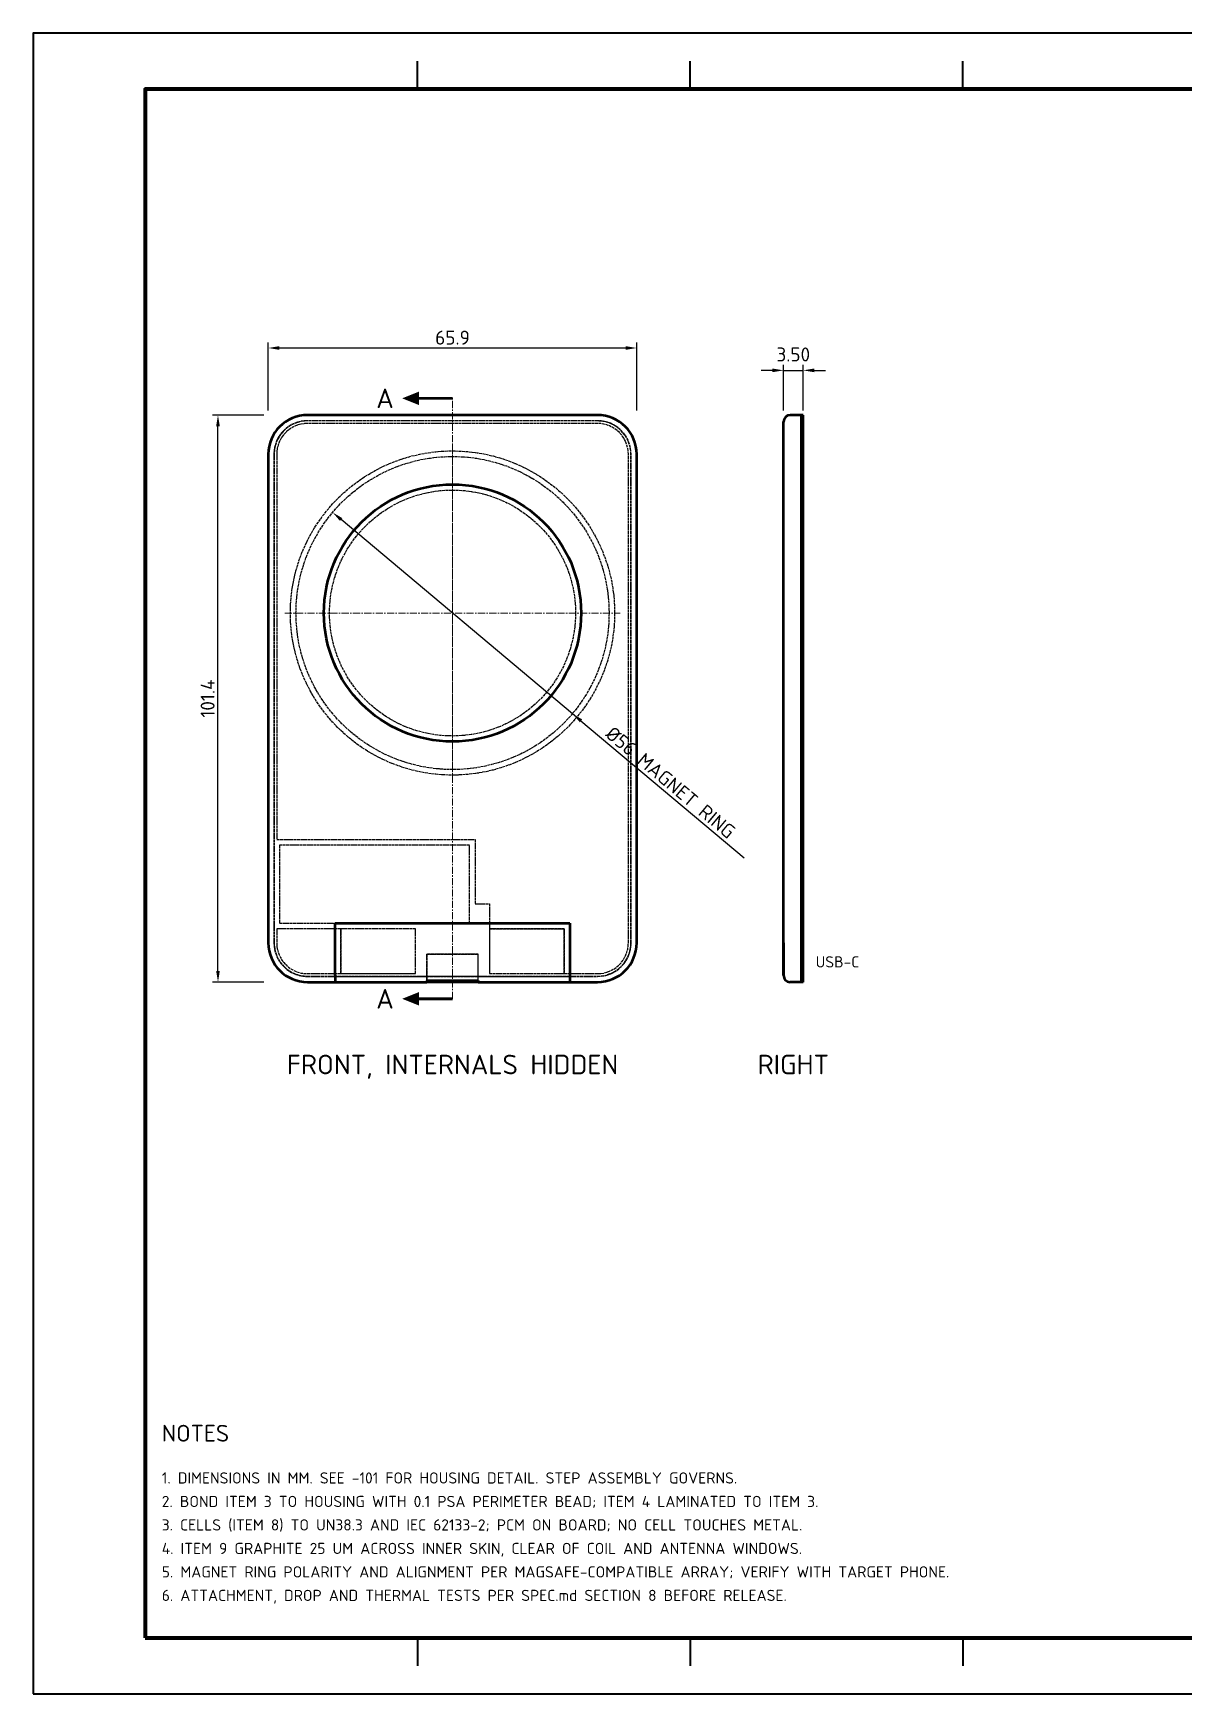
# Model space of a CAD drawing. Header units: millimetres. Extents: x 0 to 420, y 0 to 297.
# Drawn here: x 0 to 205.8, y 0 to 297 of the extents above; entities that cross this region are included whole.
import ezdxf
from ezdxf.enums import TextEntityAlignment as Align

# ---------------------------------------------------------------- set-up
doc = ezdxf.new("R2010")
doc.units = ezdxf.units.MM
doc.header["$LTSCALE"] = 0.4
doc.linetypes.add('CENTER', pattern=[5.08, 3.175, -0.635, 0.635, -0.635])
doc.linetypes.add('DASHED', pattern=[1.524, 1.27, -0.254])
for name, color, linetype, lineweight in [('BORDER', 7, 'CONTINUOUS', 70), ('CENTER', 1, 'CENTER', 18), ('DIM', 4, 'CONTINUOUS', 18), ('HIDDEN', 8, 'DASHED', 25), ('OUTLINE', 7, 'CONTINUOUS', 50), ('SECTION', 7, 'CONTINUOUS', 50), ('TEXT', 7, 'CONTINUOUS', 25), ('TITLE', 7, 'CONTINUOUS', 35)]:
    doc.layers.add(name, color=color, linetype=linetype, lineweight=lineweight)
doc.styles.add('KHENSU', font='isocpeur.ttf')
doc.dimstyles.new('KHENSU', dxfattribs={"dimtxt": 2.5, "dimasz": 2, "dimexe": 1, "dimexo": 0.8, "dimgap": 0.6, "dimtad": 1, "dimdsep": 46, "dimtxsty": 'KHENSU', "dimcen": -1.5, "dimclrd": 4, "dimclre": 4, "dimclrt": 7, "dimazin": 3, "dimtfac": 1, "dimtmove": 2, "dimatfit": 3})

msp = doc.modelspace()

# ---------------------------------------------------------------- linework, layer by layer
at = {"layer": 'BORDER'}
msp.add_lwpolyline([(20, 10), (410, 10), (410, 287), (20, 287)], close=True, dxfattribs=at)
at = {"layer": 'CENTER'}
for p, q in [((75, 124.3), (75, 231.7)), ((75, 163.3), (75, 223.3)), ((45, 193.3), (105, 193.3))]:
    msp.add_line(p, q, dxfattribs=at)
at = {"layer": 'HIDDEN'}
for p, q in [((100.95, 228.7), (49.05, 228.7)), ((100.95, 228.7), (49.05, 228.7)), ((100.95, 228.7), (49.05, 228.7)), ((100.95, 227.7), (49.05, 227.7)), ((100.95, 227.7), (49.05, 227.7)), ((100.95, 227.65), (49.05, 227.65)), ((100.95, 227.65), (49.05, 227.65)), ((100.95, 227.2), (49.05, 227.2)), ((100.95, 227.2), (49.05, 227.2)), ((42.05, 221.7), (42.05, 134.3)), ((42.05, 221.7), (42.05, 134.3)), ((42.05, 221.7), (42.05, 134.3)), ((43.05, 221.7), (43.05, 134.3)), ((43.05, 221.7), (43.05, 134.3)), ((43.1, 221.7), (43.1, 134.3)), ((43.1, 221.7), (43.1, 134.3)), ((43.55, 221.7), (43.55, 152.8)), ((43.55, 221.7), (43.55, 152.8)), ((106.45, 134.3), (106.45, 221.7)), ((106.45, 134.3), (106.45, 221.7)), ((106.9, 134.3), (106.9, 221.7)), ((106.9, 134.3), (106.9, 221.7)), ((106.95, 134.3), (106.95, 221.7)), ((106.95, 134.3), (106.95, 221.7)), ((107.95, 134.3), (107.95, 221.7)), ((107.95, 134.3), (107.95, 221.7)), ((107.95, 134.3), (107.95, 221.7)), ((43.55, 152.8), (79.05, 152.8)), ((43.55, 152.8), (79.05, 152.8)), ((78.05, 151.8), (44.05, 151.8)), ((78.05, 151.8), (44.05, 151.8)), ((44.05, 151.8), (44.05, 137.8)), ((44.05, 151.8), (44.05, 137.8)), ((78.05, 137.8), (78.05, 151.8)), ((78.05, 137.8), (78.05, 151.8)), ((79.05, 152.8), (79.05, 141.3)), ((79.05, 152.8), (79.05, 141.3)), ((79.05, 141.3), (81.6, 141.3)), ((79.05, 141.3), (81.6, 141.3)), ((81.6, 141.3), (81.6, 128.8)), ((81.6, 141.3), (81.6, 136.8)), ((43.55, 136.8), (43.55, 134.3)), ((55, 136.8), (43.55, 136.8)), ((43.55, 136.8), (43.55, 134.3)), ((68.4, 136.8), (43.55, 136.8)), ((44.05, 137.8), (78.05, 137.8)), ((44.05, 137.8), (78.05, 137.8)), ((54, 128.3), (54, 137.8)), ((54, 137.8), (96, 137.8)), ((54, 128.3), (54, 137.8)), ((54, 137.8), (96, 137.8)), ((55, 128.8), (55, 136.8)), ((55, 136.8), (55, 128.8)), ((68.4, 136.8), (55, 136.8)), ((68.4, 128.8), (68.4, 136.8)), ((68.4, 128.8), (68.4, 136.8)), ((81.6, 136.8), (81.6, 128.8)), ((95, 136.8), (81.6, 136.8)), ((81.6, 136.8), (95, 136.8)), ((95, 128.8), (95, 136.8)), ((95, 136.8), (95, 128.8)), ((96, 137.8), (96, 128.3)), ((96, 137.8), (96, 128.3)), ((70.4, 132.3), (70.4, 128.3)), ((70.4, 127.563), (70.4, 132.3)), ((70.4, 132.3), (79.6, 132.3)), ((79.6, 132.3), (70.4, 132.3)), ((79.6, 128.3), (79.6, 132.3)), ((79.6, 127.563), (79.6, 132.3)), ((49.05, 128.8), (55, 128.8)), ((49.05, 128.8), (68.4, 128.8)), ((49.05, 128.35), (100.95, 128.35)), ((49.05, 128.35), (100.95, 128.35)), ((49.05, 128.3), (100.95, 128.3)), ((49.05, 128.3), (54, 128.3)), ((54, 128.3), (70.4, 128.3)), ((54, 128.3), (54, 127.3)), ((54, 128.3), (54, 127.3)), ((54, 128.3), (70.4, 128.3)), ((54, 128.3), (70.4, 128.3)), ((55, 128.8), (68.4, 128.8)), ((79.6, 128.3), (70.4, 128.3)), ((70.4, 127.3), (70.4, 128.3)), ((70.4, 128.3), (70.4, 127.3)), ((70.4, 128.3), (70.4, 127.3)), ((79.6, 128.3), (96, 128.3)), ((79.6, 127.3), (79.6, 128.3)), ((79.6, 127.3), (79.6, 128.3)), ((79.6, 128.3), (96, 128.3)), ((79.6, 127.3), (79.6, 128.3)), ((79.6, 128.3), (96, 128.3)), ((81.6, 128.8), (95, 128.8)), ((81.6, 128.8), (100.95, 128.8)), ((95, 128.8), (100.95, 128.8)), ((96, 127.3), (96, 128.3)), ((96, 128.3), (100.95, 128.3)), ((96, 127.3), (96, 128.3)), ((49.05, 127.3), (100.95, 127.3)), ((49.05, 127.3), (100.95, 127.3)), ((49.05, 127.3), (100.95, 127.3)), ((54, 127.3), (70.4, 127.3)), ((54, 127.3), (70.4, 127.3)), ((79.6, 127.3), (96, 127.3)), ((79.6, 127.3), (96, 127.3))]:
    msp.add_line(p, q, dxfattribs=at)
for radius in [29, 29, 28, 28, 23, 23, 23, 23, 22, 22]:
    msp.add_circle((75, 193.3), radius, dxfattribs=at)
for centre, radius, start, end in [((49.05, 221.7), 7, 90, 180), ((49.05, 221.7), 7, 90, 180), ((49.05, 221.7), 7, 90, 180), ((100.95, 221.7), 7, 0, 90), ((100.95, 221.7), 7, 0, 90), ((100.95, 221.7), 7, 0, 90), ((49.05, 221.7), 6, 90, 180), ((49.05, 221.7), 6, 90, 180), ((49.05, 221.7), 5.95, 90, 180), ((49.05, 221.7), 5.95, 90, 180), ((49.05, 221.7), 5.5, 90, 180), ((49.05, 221.7), 5.5, 90, 180), ((100.95, 221.7), 6, 0, 90), ((100.95, 221.7), 6, 0, 90), ((100.95, 221.7), 5.95, 0, 90), ((100.95, 221.7), 5.95, 0, 90), ((100.95, 221.7), 5.5, 0, 90), ((100.95, 221.7), 5.5, 0, 90), ((49.05, 134.3), 7, 180, -90), ((49.05, 134.3), 7, 180, -90), ((49.05, 134.3), 7, 180, -90), ((49.05, 134.3), 6, 180, -90), ((49.05, 134.3), 6, 180, -90), ((49.05, 134.3), 5.95, 180, -90), ((49.05, 134.3), 5.95, 180, -90), ((49.05, 134.3), 5.5, 180, -90), ((49.05, 134.3), 5.5, 180, -90), ((100.95, 134.3), 7, -90, 0), ((100.95, 134.3), 6, -90, 0), ((100.95, 134.3), 6, -90, 0), ((100.95, 134.3), 5.95, -90, 0), ((100.95, 134.3), 5.95, -90, 0), ((100.95, 134.3), 7, -90, 0), ((100.95, 134.3), 7, -90, 0), ((100.95, 134.3), 5.5, -90, 0), ((100.95, 134.3), 5.5, -90, 0)]:
    msp.add_arc(centre, radius, start, end, dxfattribs=at)
at = {"layer": 'OUTLINE'}
for p, q in [((100.95, 228.7), (49.05, 228.7)), ((137.4, 228.7), (135.4, 228.7)), ((137.7, 228.7), (137.4, 228.7)), ((42.05, 221.7), (42.05, 134.3)), ((107.95, 134.3), (107.95, 221.7)), ((134.2, 134.3), (134.2, 221.7)), ((137.4, 134.3), (137.4, 221.7)), ((137.4, 134.3), (137.4, 221.7)), ((137.7, 134.3), (137.7, 221.7)), ((54, 128.5), (54, 137.8)), ((54, 137.8), (96, 137.8)), ((54, 128.5), (54, 137.8)), ((54, 137.8), (96, 137.8)), ((96, 137.8), (96, 128.5)), ((96, 137.8), (96, 128.5)), ((134.2, 134.3), (134.2, 128.5)), ((49.05, 127.3), (54, 127.3)), ((54, 127.3), (70.4, 127.3)), ((70.4, 127.563), (79.6, 127.563)), ((79.6, 127.3), (70.4, 127.3)), ((79.6, 127.3), (96, 127.3)), ((96, 127.3), (100.95, 127.3)), ((137.4, 127.3), (135.4, 127.3)), ((137.7, 127.3), (137.4, 127.3))]:
    msp.add_line(p, q, dxfattribs=at)
for points in [[(137.4, 221.7), (137.4, 221.926), (137.4, 222.152), (137.4, 222.377), (137.4, 222.603), (137.4, 222.829), (137.4, 223.055), (137.4, 223.281), (137.4, 223.506), (137.4, 223.732), (137.4, 223.958), (137.4, 224.184), (137.4, 224.41), (137.4, 224.635), (137.4, 224.861), (137.4, 225.087), (137.4, 225.313), (137.4, 225.539), (137.4, 225.765), (137.4, 225.99), (137.4, 226.216), (137.4, 226.442), (137.4, 226.668), (137.4, 226.894), (137.4, 227.119), (137.4, 227.345), (137.4, 227.571), (137.4, 227.797), (137.4, 228.023), (137.4, 228.248), (137.4, 228.474), (137.4, 228.7)], [(137.4, 221.7), (137.4, 221.926), (137.4, 222.152), (137.4, 222.377), (137.4, 222.603), (137.4, 222.829), (137.4, 223.055), (137.4, 223.281), (137.4, 223.506), (137.4, 223.732), (137.4, 223.958), (137.4, 224.184), (137.4, 224.41), (137.4, 224.635), (137.4, 224.861), (137.4, 225.087), (137.4, 225.313), (137.4, 225.539), (137.4, 225.765), (137.4, 225.99), (137.4, 226.216), (137.4, 226.442), (137.4, 226.668), (137.4, 226.894), (137.4, 227.119), (137.4, 227.345), (137.4, 227.571), (137.4, 227.797), (137.4, 228.023), (137.4, 228.248), (137.4, 228.474), (137.4, 228.7)], [(137.7, 221.7), (137.7, 221.926), (137.7, 222.152), (137.7, 222.377), (137.7, 222.603), (137.7, 222.829), (137.7, 223.055), (137.7, 223.281), (137.7, 223.506), (137.7, 223.732), (137.7, 223.958), (137.7, 224.184), (137.7, 224.41), (137.7, 224.635), (137.7, 224.861), (137.7, 225.087), (137.7, 225.313), (137.7, 225.539), (137.7, 225.765), (137.7, 225.99), (137.7, 226.216), (137.7, 226.442), (137.7, 226.668), (137.7, 226.894), (137.7, 227.119), (137.7, 227.345), (137.7, 227.571), (137.7, 227.797), (137.7, 228.023), (137.7, 228.248), (137.7, 228.474), (137.7, 228.7)], [(134.2, 221.7), (134.2, 221.887), (134.2, 222.074), (134.2, 222.261), (134.2, 222.448), (134.2, 222.635), (134.2, 222.823), (134.2, 223.01), (134.2, 223.197), (134.2, 223.384), (134.2, 223.571), (134.2, 223.758), (134.2, 223.945), (134.2, 224.132), (134.2, 224.319), (134.2, 224.506), (134.2, 224.694), (134.2, 224.881), (134.2, 225.068), (134.2, 225.255), (134.2, 225.442), (134.2, 225.629), (134.2, 225.816), (134.2, 226.003), (134.2, 226.19), (134.2, 226.377), (134.2, 226.565), (134.2, 226.752), (134.2, 226.939), (134.2, 227.126), (134.2, 227.313), (134.2, 227.5)], [(134.2, 128.5), (134.2, 128.687), (134.2, 128.874), (134.2, 129.061), (134.2, 129.248), (134.2, 129.435), (134.2, 129.623), (134.2, 129.81), (134.2, 129.997), (134.2, 130.184), (134.2, 130.371), (134.2, 130.558), (134.2, 130.745), (134.2, 130.932), (134.2, 131.119), (134.2, 131.306), (134.2, 131.494), (134.2, 131.681), (134.2, 131.868), (134.2, 132.055), (134.2, 132.242), (134.2, 132.429), (134.2, 132.616), (134.2, 132.803), (134.2, 132.99), (134.2, 133.177), (134.2, 133.365), (134.2, 133.552), (134.2, 133.739), (134.2, 133.926), (134.2, 134.113), (134.2, 134.3)], [(137.4, 127.3), (137.4, 127.526), (137.4, 127.752), (137.4, 127.977), (137.4, 128.203), (137.4, 128.429), (137.4, 128.655), (137.4, 128.881), (137.4, 129.106), (137.4, 129.332), (137.4, 129.558), (137.4, 129.784), (137.4, 130.01), (137.4, 130.235), (137.4, 130.461), (137.4, 130.687), (137.4, 130.913), (137.4, 131.139), (137.4, 131.365), (137.4, 131.59), (137.4, 131.816), (137.4, 132.042), (137.4, 132.268), (137.4, 132.494), (137.4, 132.719), (137.4, 132.945), (137.4, 133.171), (137.4, 133.397), (137.4, 133.623), (137.4, 133.848), (137.4, 134.074), (137.4, 134.3)], [(137.4, 127.3), (137.4, 127.526), (137.4, 127.752), (137.4, 127.977), (137.4, 128.203), (137.4, 128.429), (137.4, 128.655), (137.4, 128.881), (137.4, 129.106), (137.4, 129.332), (137.4, 129.558), (137.4, 129.784), (137.4, 130.01), (137.4, 130.235), (137.4, 130.461), (137.4, 130.687), (137.4, 130.913), (137.4, 131.139), (137.4, 131.365), (137.4, 131.59), (137.4, 131.816), (137.4, 132.042), (137.4, 132.268), (137.4, 132.494), (137.4, 132.719), (137.4, 132.945), (137.4, 133.171), (137.4, 133.397), (137.4, 133.623), (137.4, 133.848), (137.4, 134.074), (137.4, 134.3)], [(137.7, 127.3), (137.7, 127.526), (137.7, 127.752), (137.7, 127.977), (137.7, 128.203), (137.7, 128.429), (137.7, 128.655), (137.7, 128.881), (137.7, 129.106), (137.7, 129.332), (137.7, 129.558), (137.7, 129.784), (137.7, 130.01), (137.7, 130.235), (137.7, 130.461), (137.7, 130.687), (137.7, 130.913), (137.7, 131.139), (137.7, 131.365), (137.7, 131.59), (137.7, 131.816), (137.7, 132.042), (137.7, 132.268), (137.7, 132.494), (137.7, 132.719), (137.7, 132.945), (137.7, 133.171), (137.7, 133.397), (137.7, 133.623), (137.7, 133.848), (137.7, 134.074), (137.7, 134.3)], [(54, 128.5), (54, 128.461), (54, 128.423), (54, 128.384), (54, 128.345), (54, 128.306), (54, 128.268), (54, 128.229), (54, 128.19), (54, 128.152), (54, 128.113), (54, 128.074), (54, 128.035), (54, 127.997), (54, 127.958), (54, 127.919), (54, 127.881), (54, 127.842), (54, 127.803), (54, 127.765), (54, 127.726), (54, 127.687), (54, 127.648), (54, 127.61), (54, 127.571), (54, 127.532), (54, 127.494), (54, 127.455), (54, 127.416), (54, 127.377), (54, 127.339), (54, 127.3)], [(54, 128.5), (54, 128.461), (54, 128.423), (54, 128.384), (54, 128.345), (54, 128.306), (54, 128.268), (54, 128.229), (54, 128.19), (54, 128.152), (54, 128.113), (54, 128.074), (54, 128.035), (54, 127.997), (54, 127.958), (54, 127.919), (54, 127.881), (54, 127.842), (54, 127.803), (54, 127.765), (54, 127.726), (54, 127.687), (54, 127.648), (54, 127.61), (54, 127.571), (54, 127.532), (54, 127.494), (54, 127.455), (54, 127.416), (54, 127.377), (54, 127.339), (54, 127.3)], [(96, 128.5), (96, 128.461), (96, 128.423), (96, 128.384), (96, 128.345), (96, 128.306), (96, 128.268), (96, 128.229), (96, 128.19), (96, 128.152), (96, 128.113), (96, 128.074), (96, 128.035), (96, 127.997), (96, 127.958), (96, 127.919), (96, 127.881), (96, 127.842), (96, 127.803), (96, 127.765), (96, 127.726), (96, 127.687), (96, 127.648), (96, 127.61), (96, 127.571), (96, 127.532), (96, 127.494), (96, 127.455), (96, 127.416), (96, 127.377), (96, 127.339), (96, 127.3)], [(96, 128.5), (96, 128.461), (96, 128.423), (96, 128.384), (96, 128.345), (96, 128.306), (96, 128.268), (96, 128.229), (96, 128.19), (96, 128.152), (96, 128.113), (96, 128.074), (96, 128.035), (96, 127.997), (96, 127.958), (96, 127.919), (96, 127.881), (96, 127.842), (96, 127.803), (96, 127.765), (96, 127.726), (96, 127.687), (96, 127.648), (96, 127.61), (96, 127.571), (96, 127.532), (96, 127.494), (96, 127.455), (96, 127.416), (96, 127.377), (96, 127.339), (96, 127.3)], [(70.4, 127.563), (70.4, 127.555), (70.4, 127.546), (70.4, 127.538), (70.4, 127.529), (70.4, 127.521), (70.4, 127.512), (70.4, 127.504), (70.4, 127.495), (70.4, 127.487), (70.4, 127.478), (70.4, 127.47), (70.4, 127.461), (70.4, 127.453), (70.4, 127.444), (70.4, 127.436), (70.4, 127.427), (70.4, 127.419), (70.4, 127.41), (70.4, 127.402), (70.4, 127.393), (70.4, 127.385), (70.4, 127.376), (70.4, 127.368), (70.4, 127.359), (70.4, 127.351), (70.4, 127.342), (70.4, 127.334), (70.4, 127.325), (70.4, 127.317), (70.4, 127.308), (70.4, 127.3)], [(79.6, 127.563), (79.6, 127.555), (79.6, 127.546), (79.6, 127.538), (79.6, 127.529), (79.6, 127.521), (79.6, 127.512), (79.6, 127.504), (79.6, 127.495), (79.6, 127.487), (79.6, 127.478), (79.6, 127.47), (79.6, 127.461), (79.6, 127.453), (79.6, 127.444), (79.6, 127.436), (79.6, 127.427), (79.6, 127.419), (79.6, 127.41), (79.6, 127.402), (79.6, 127.393), (79.6, 127.385), (79.6, 127.376), (79.6, 127.368), (79.6, 127.359), (79.6, 127.351), (79.6, 127.342), (79.6, 127.334), (79.6, 127.325), (79.6, 127.317), (79.6, 127.308), (79.6, 127.3)]]:
    msp.add_lwpolyline(points, dxfattribs=at)
msp.add_circle((75, 193.3), 23, dxfattribs=at)
msp.add_circle((75, 193.3), 23, dxfattribs=at)
for centre, radius, start, end in [((49.05, 221.7), 7, 90, 180), ((100.95, 221.7), 7, 0, 90), ((135.4, 227.5), 1.2, 90, 180), ((135.4, 227.5), 1.2, 90, 180), ((49.05, 134.3), 7, 180, -90), ((100.95, 134.3), 7, -90, 0), ((135.4, 128.5), 1.2, 180, -90)]:
    msp.add_arc(centre, radius, start, end, dxfattribs=at)
at = {"layer": 'SECTION', "const_width": 0.5}
for points in [[(75, 231.7), (69, 231.7)], [(75, 124.3), (69, 124.3)]]:
    msp.add_lwpolyline(points, dxfattribs=at)
at = {"layer": 'SECTION'}
for points in [[(69, 232.9), (66, 231.7), (69, 230.5)], [(69, 125.5), (66, 124.3), (69, 123.1)]]:
    msp.add_solid(points, dxfattribs=at)
at = {"layer": 'TITLE'}
for p, q in [((68.75, 287), (68.75, 292)), ((117.5, 287), (117.5, 292)), ((166.25, 287), (166.25, 292)), ((68.75, 10), (68.75, 5)), ((117.5, 10), (117.5, 5)), ((166.25, 10), (166.25, 5))]:
    msp.add_line(p, q, dxfattribs=at)
msp.add_lwpolyline([(0, 0), (420, 0), (420, 297), (0, 297)], close=True, dxfattribs=at)

# ---------------------------------------------------------------- texts
at = {"layer": 'TEXT', "style": 'KHENSU'}
for p in [(64.5, 231.7), (64.5, 124.3)]:
    msp.add_text('A', height=3.5, dxfattribs=at).set_placement(p, align=Align.MIDDLE_RIGHT)
for s, height, p in [('USB-C', 2, (139.95, 129.3)), ('NOTES', 3, (23, 44.2)), ('1. DIMENSIONS IN MM. SEE -101 FOR HOUSING DETAIL. STEP ASSEMBLY GOVERNS.', 2, (23, 37)), ('2. BOND ITEM 3 TO HOUSING WITH 0.1 PSA PERIMETER BEAD; ITEM 4 LAMINATED TO ITEM 3.', 2, (23, 32.8)), ('3. CELLS (ITEM 8) TO UN38.3 AND IEC 62133-2; PCM ON BOARD; NO CELL TOUCHES METAL.', 2, (23, 28.6)), ('4. ITEM 9 GRAPHITE 25 UM ACROSS INNER SKIN, CLEAR OF COIL AND ANTENNA WINDOWS.', 2, (23, 24.4)), ('5. MAGNET RING POLARITY AND ALIGNMENT PER MAGSAFE-COMPATIBLE ARRAY; VERIFY WITH TARGET PHONE.', 2, (23, 20.2)), ('6. ATTACHMENT, DROP AND THERMAL TESTS PER SPEC.md SECTION 8 BEFORE RELEASE.', 2, (23, 16))]:
    msp.add_text(s, height=height, dxfattribs=at).set_placement(p, align=Align.BOTTOM_LEFT)
for s, p in [('FRONT, INTERNALS HIDDEN', (75, 114.3)), ('RIGHT', (135.95, 114.3))]:
    msp.add_text(s, height=3.5, dxfattribs=at).set_placement(p, align=Align.TOP_CENTER)

# ---------------------------------------------------------------- dimensions: what is measured, and where the dimension line sits
at = {"layer": 'DIM'}
msp.add_linear_dim(base=(42.05, 240.7), p1=(42.05, 228.7), p2=(107.95, 228.7), dimstyle='KHENSU', override={"dimlfac": 1}, dxfattribs=at).render()
msp.add_linear_dim(base=(134.2, 236.7), p1=(134.2, 228.7), p2=(137.7, 228.7), text='3.50', dimstyle='KHENSU', override={"dimlfac": 1}, dxfattribs=at).render()
msp.add_linear_dim(base=(33.05, 127.3), p1=(42.05, 127.3), p2=(42.05, 228.7), angle=90, dimstyle='KHENSU', override={"dimlfac": 1}, dxfattribs=at).render()
msp.add_diameter_dim_2p(p1=(53.551, 211.298), p2=(96.449, 175.302), text='<> MAGNET RING', dimstyle='KHENSU', override={"dimlfac": 1}, dxfattribs=at).render()

doc.saveas('drawing.dxf')
